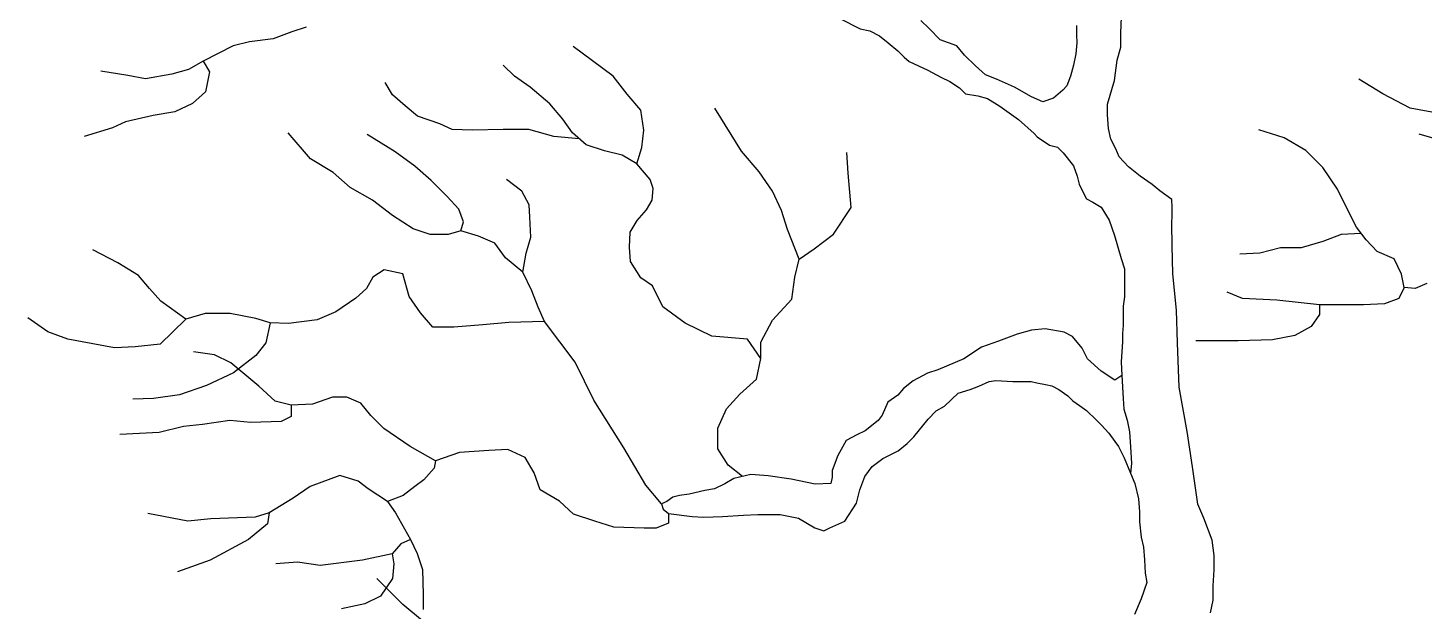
# Model space of a CAD drawing. Header units: millimetres. Extents: x -8050 to 7892, y -21 to 20150.
# Drawn here: x -7382 to -4288, y 16012 to 17305 of the extents above; entities that cross this region are included whole.
import ezdxf

# ---------------------------------------------------------------- set-up
doc = ezdxf.new("R2010")
doc.units = ezdxf.units.MM
doc.layers.add('ceco.net 158', color=7, linetype='Continuous')

msp = doc.modelspace()

# ---------------------------------------------------------------- linework, layer by layer
at = {"layer": 'ceco.net 158'}
for p, q in [((-5582.3, 17326), (-5537.6, 17302.6)), ((-4959.8, 17293), (-4958.4, 17329.4)), ((-6797.1, 17296.2), (-6838, 17280.8)), ((-6764.7, 17306.4), (-6797.1, 17296.2)), ((-5537.6, 17302.6), (-5516.1, 17298.7)), ((-5516.1, 17298.7), (-5494.7, 17287.1)), ((-5384.7, 17303.4), (-5402.8, 17321.5)), ((-5360.5, 17278.5), (-5384.7, 17303.4)), ((-5058.2, 17310.6), (-5058.2, 17289.6)), ((-6926.6, 17265.5), (-6993.1, 17231.4)), ((-6890.8, 17274), (-6926.6, 17265.5)), ((-6838, 17280.8), (-6890.8, 17274)), ((-6130.7, 17232.1), (-6173.5, 17263.4)), ((-5494.7, 17287.1), (-5475.2, 17271.5)), ((-5475.2, 17271.5), (-5453.8, 17254)), ((-5322.9, 17265.2), (-5360.5, 17278.5)), ((-5306.3, 17244.2), (-5322.9, 17265.2)), ((-5057.1, 17271.9), (-5059.3, 17247.5)), ((-5058.2, 17289.6), (-5057.1, 17271.9)), ((-4959.8, 17262), (-4959.8, 17293)), ((-5453.8, 17254), (-5440.2, 17240.3)), ((-5440.2, 17240.3), (-5428.5, 17230.6)), ((-5281.9, 17221), (-5306.3, 17244.2)), ((-5059.3, 17247.5), (-5064.8, 17222.1)), ((-4973.7, 17188.5), (-4967.9, 17233.7)), ((-4967.9, 17233.7), (-4959.8, 17262)), ((-7160.1, 17199.1), (-7219.8, 17209.3)), ((-7063, 17202.5), (-7120.9, 17192.2)), ((-7025.5, 17212.7), (-7063, 17202.5)), ((-6993.1, 17231.4), (-7025.5, 17212.7)), ((-6993.1, 17231.4), (-6979.5, 17207.6)), ((-6979.5, 17207.6), (-6988, 17163.3)), ((-6303.2, 17197.9), (-6328.8, 17222.1)), ((-6085.1, 17197.9), (-6130.7, 17232.1)), ((-5428.5, 17230.6), (-5387.6, 17211.1)), ((-5387.6, 17211.1), (-5358.4, 17195.6)), ((-5259.7, 17201), (-5281.9, 17221)), ((-5064.8, 17222.1), (-5071.5, 17197.7)), ((-7120.9, 17192.2), (-7160.1, 17199.1)), ((-6574, 17156.5), (-6589.7, 17183.6)), ((-6269, 17173.6), (-6303.2, 17197.9)), ((-6224.8, 17136.6), (-6269, 17173.6)), ((-6053.7, 17158), (-6085.1, 17197.9)), ((-5358.4, 17195.6), (-5338.9, 17185.8)), ((-5338.9, 17185.8), (-5317.5, 17172.2)), ((-5317.5, 17172.2), (-5303.9, 17158.6)), ((-5235.4, 17191.1), (-5259.7, 17201)), ((-5195.5, 17173.3), (-5235.4, 17191.1)), ((-5157.9, 17152.3), (-5195.5, 17173.3)), ((-5079.2, 17176.7), (-5088.1, 17166.7)), ((-5071.5, 17197.7), (-5079.2, 17176.7)), ((-4989.1, 17135.7), (-4973.7, 17188.5)), ((-4379.3, 17158.5), (-4432.5, 17191.5)), ((-6988, 17163.3), (-7017, 17137.7)), ((-6545.5, 17132.3), (-6574, 17156.5)), ((-6023.8, 17122.3), (-6053.7, 17158)), ((-5303.9, 17158.6), (-5276.6, 17154.7)), ((-5276.6, 17154.7), (-5255.2, 17148.8)), ((-5255.2, 17148.8), (-5228, 17131.3)), ((-5132.4, 17141.2), (-5157.9, 17152.3)), ((-5109.1, 17149), (-5132.4, 17141.2)), ((-5088.1, 17166.7), (-5109.1, 17149)), ((-4318.7, 17127.3), (-4379.3, 17158.5)), ((-7103.9, 17110.5), (-7165.2, 17096.8)), ((-7056.2, 17119), (-7103.9, 17110.5)), ((-7017, 17137.7), (-7056.2, 17119)), ((-6518.4, 17109.5), (-6545.5, 17132.3)), ((-6468.5, 17092.4), (-6518.4, 17109.5)), ((-6196.3, 17102.4), (-6224.8, 17136.6)), ((-6016.6, 17078.2), (-6023.8, 17122.3)), ((-5800.4, 17031.9), (-5859.6, 17127.2)), ((-5228, 17131.3), (-5186.3, 17102)), ((-4989.1, 17111.9), (-4989.1, 17135.7)), ((-4987.4, 17082.1), (-4989.1, 17111.9)), ((-4250.8, 17114.5), (-4318.7, 17127.3)), ((-7194.2, 17083.2), (-7257.3, 17064.5)), ((-7165.2, 17096.8), (-7194.2, 17083.2)), ((-6441.5, 17079.6), (-6468.5, 17092.4)), ((-6397.3, 17078.2), (-6441.5, 17079.6)), ((-6328.8, 17079.6), (-6397.3, 17078.2)), ((-6271.8, 17079.6), (-6328.8, 17079.6)), ((-6216.2, 17063.9), (-6271.8, 17079.6)), ((-6174.9, 17072.5), (-6196.3, 17102.4)), ((-6020.9, 17039.7), (-6016.6, 17078.2)), ((-5186.3, 17102), (-5151.9, 17070.9)), ((-4982.2, 17058.2), (-4987.4, 17082.1)), ((-4597.9, 17061.3), (-4653.9, 17079.3)), ((-6755.2, 17014.6), (-6805, 17072.3)), ((-6568, 17030.5), (-6629.7, 17068.4)), ((-6159.9, 17058.9), (-6216.2, 17063.9)), ((-6144.9, 17045.4), (-6174.9, 17072.5)), ((-5151.9, 17070.9), (-5145.5, 17063.4)), ((-5145.5, 17063.4), (-5117.6, 17045.1)), ((-4971.2, 17037), (-4982.2, 17058.2)), ((-4549.9, 17033.3), (-4597.9, 17061.3)), ((-4210.5, 17043.8), (-4299, 17069.4)), ((-6524.2, 16998.7), (-6568, 17030.5)), ((-6103.6, 17032.5), (-6144.9, 17045.4)), ((-6065.1, 17022.6), (-6103.6, 17032.5)), ((-6032.6, 17003.7), (-6065.1, 17022.6)), ((-6032.6, 17003.7), (-6020.9, 17039.7)), ((-5761, 16985.9), (-5800.4, 17031.9)), ((-5563.8, 16982.6), (-5567.1, 17028.6)), ((-5117.6, 17045.1), (-5100.4, 17040.8)), ((-5100.4, 17040.8), (-5087.5, 17028)), ((-5087.5, 17028), (-5064.9, 16999)), ((-4963.5, 17019.1), (-4971.2, 17037)), ((-4943.1, 16996.9), (-4963.5, 17019.1)), ((-4511.9, 16995.3), (-4549.9, 17033.3)), ((-6705.4, 16984.7), (-6755.2, 17014.6)), ((-6667.6, 16950.9), (-6705.4, 16984.7)), ((-6488.3, 16966.8), (-6524.2, 16998.7)), ((-6003.1, 16968.6), (-6032.6, 17003.7)), ((-5731.4, 16943.2), (-5761, 16985.9)), ((-5064.9, 16999), (-5056.4, 16976.4)), ((-4916.7, 16976.5), (-4943.1, 16996.9)), ((-4479.9, 16947.3), (-4511.9, 16995.3)), ((-6452.5, 16931), (-6488.3, 16966.8)), ((-6287.2, 16942.9), (-6321, 16968.8)), ((-5996.3, 16949.3), (-6003.1, 16968.6)), ((-5557.2, 16907.1), (-5563.8, 16982.6)), ((-5056.4, 16976.4), (-5052.1, 16958.2)), ((-5052.1, 16958.2), (-5042.4, 16938.8)), ((-4890.3, 16957.8), (-4916.7, 16976.5)), ((-4873.2, 16944.1), (-4890.3, 16957.8)), ((-6617.8, 16923), (-6667.6, 16950.9)), ((-6574, 16889.1), (-6617.8, 16923)), ((-6426.6, 16903.1), (-6452.5, 16931)), ((-6271.2, 16913), (-6287.2, 16942.9)), ((-6011.1, 16901.8), (-5998.6, 16923.3)), ((-5998.6, 16923.3), (-5996.3, 16949.3)), ((-5711.7, 16900.5), (-5731.4, 16943.2)), ((-5042.4, 16938.8), (-5035.9, 16926)), ((-5035.9, 16926), (-5022, 16918.4)), ((-4846.8, 16924.6), (-4873.2, 16944.1)), ((-4846, 16906.7), (-4846.8, 16924.6)), ((-4455.9, 16899.3), (-4479.9, 16947.3)), ((-6416.6, 16875.2), (-6426.6, 16903.1)), ((-6269.2, 16885.2), (-6271.2, 16913)), ((-6031.5, 16878), (-6011.1, 16901.8)), ((-5698.5, 16857.8), (-5711.7, 16900.5)), ((-5596.7, 16847.9), (-5557.2, 16907.1)), ((-5022, 16918.4), (-5003.7, 16907.7)), ((-5003.7, 16907.7), (-4985.5, 16878.7)), ((-4846, 16889.7), (-4846, 16906.7)), ((-4437.9, 16863.3), (-4455.9, 16899.3)), ((-6528.2, 16859.3), (-6574, 16889.1)), ((-6422.6, 16855.3), (-6416.6, 16875.2)), ((-6267.2, 16841.3), (-6269.2, 16885.2)), ((-6047.3, 16851.9), (-6031.5, 16878)), ((-4985.5, 16878.7), (-4973.7, 16844.4)), ((-4846.8, 16870.9), (-4846, 16889.7)), ((-4846.3, 16822.6), (-4846.8, 16870.9)), ((-4415.9, 16835.3), (-4437.9, 16863.3)), ((-6490.3, 16847.3), (-6528.2, 16859.3)), ((-6450.5, 16847.3), (-6490.3, 16847.3)), ((-6422.6, 16855.3), (-6450.5, 16847.3)), ((-6382.8, 16843.3), (-6422.6, 16855.3)), ((-6346.9, 16827.4), (-6382.8, 16843.3)), ((-6277.2, 16805.5), (-6267.2, 16841.3)), ((-6048.5, 16819.1), (-6047.3, 16851.9)), ((-5672.3, 16792.1), (-5698.5, 16857.8)), ((-5639.4, 16815.1), (-5596.7, 16847.9)), ((-4973.7, 16844.4), (-4959.3, 16793.9)), ((-4511.9, 16831.3), (-4559.9, 16817.3)), ((-4471.9, 16847.3), (-4511.9, 16831.3)), ((-4426.9, 16849.3), (-4471.9, 16847.3)), ((-4391.9, 16809.3), (-4415.9, 16835.3)), ((-7182.2, 16784.4), (-7237.6, 16812.9)), ((-6323, 16795.5), (-6346.9, 16827.4)), ((-6285.2, 16763.7), (-6277.2, 16805.5)), ((-6046.2, 16787.4), (-6048.5, 16819.1)), ((-5672.3, 16792.1), (-5639.4, 16815.1)), ((-4844.4, 16759.8), (-4846.3, 16822.6)), ((-4651.9, 16805.3), (-4695.9, 16803.3)), ((-4605.9, 16817.3), (-4651.9, 16805.3)), ((-4559.9, 16817.3), (-4605.9, 16817.3)), ((-4353.9, 16793.3), (-4391.9, 16809.3)), ((-7136.3, 16755.9), (-7182.2, 16784.4)), ((-6592.2, 16768.8), (-6617.3, 16752.6)), ((-6550.9, 16759.8), (-6592.2, 16768.8)), ((-6285.2, 16763.7), (-6323, 16795.5)), ((-6023.5, 16751.1), (-6046.2, 16787.4)), ((-5682.1, 16752.7), (-5672.3, 16792.1)), ((-4959.3, 16793.9), (-4951.8, 16771.2)), ((-4951.8, 16771.2), (-4951.8, 16740.8)), ((-4337.9, 16759.3), (-4353.9, 16793.3)), ((-7112.5, 16727.5), (-7136.3, 16755.9)), ((-6617.3, 16752.6), (-6631.6, 16727.5)), ((-6536.6, 16709.6), (-6550.9, 16759.8)), ((-6265.2, 16721.9), (-6285.2, 16763.7)), ((-5997.6, 16733), (-6023.5, 16751.1)), ((-5688.7, 16703.4), (-5682.1, 16752.7)), ((-4951.8, 16740.8), (-4951.8, 16709)), ((-4836.5, 16679.3), (-4844.4, 16759.8)), ((-4331.9, 16729.3), (-4337.9, 16759.3)), ((-4282, 16738.2), (-4307.8, 16727.3)), ((-7087.2, 16699), (-7112.5, 16727.5)), ((-6631.6, 16727.5), (-6655, 16706)), ((-6511.4, 16673.7), (-6536.6, 16709.6)), ((-6251.3, 16686), (-6265.2, 16721.9)), ((-5974.6, 16687), (-5997.6, 16733)), ((-4951.8, 16709), (-4954.8, 16687.8)), ((-4689.9, 16705.3), (-4723.9, 16719.3)), ((-4331.9, 16729.3), (-4343.9, 16705.3)), ((-4307.8, 16727.3), (-4331.9, 16729.3)), ((-7031.8, 16659.4), (-7087.2, 16699)), ((-6655, 16706), (-6699.4, 16675.2)), ((-6237, 16654), (-6251.3, 16686)), ((-5925.3, 16650.8), (-5974.6, 16687)), ((-5731.4, 16657.4), (-5688.7, 16703.4)), ((-4954.8, 16687.8), (-4954.8, 16645.4)), ((-4834.6, 16606.7), (-4836.5, 16679.3)), ((-4613.9, 16701.3), (-4689.9, 16705.3)), ((-4519.9, 16691.3), (-4613.9, 16701.3)), ((-4519.9, 16691.3), (-4519.9, 16669.3)), ((-4479.9, 16691.3), (-4519.9, 16691.3)), ((-4421.9, 16691.3), (-4479.9, 16691.3)), ((-4375.9, 16693.3), (-4421.9, 16691.3)), ((-4343.9, 16705.3), (-4375.9, 16693.3)), ((-7337.3, 16630.9), (-7381.6, 16662.6)), ((-7031.8, 16659.4), (-7060.3, 16630.9)), ((-6989, 16672.1), (-7031.8, 16659.4)), ((-6933.6, 16672.1), (-6989, 16672.1)), ((-6876.7, 16661), (-6933.6, 16672.1)), ((-6845, 16651.5), (-6876.7, 16661)), ((-6845, 16651.5), (-6854.5, 16607.2)), ((-6803.9, 16649.9), (-6845, 16651.5)), ((-6740.5, 16657.8), (-6803.9, 16649.9)), ((-6699.4, 16675.2), (-6740.5, 16657.8)), ((-6484.5, 16641.4), (-6511.4, 16673.7)), ((-6373.3, 16646.8), (-6437.9, 16641.4)), ((-6315.9, 16652.2), (-6373.3, 16646.8)), ((-6237, 16654), (-6315.9, 16652.2)), ((-6168.8, 16564.3), (-6237, 16654)), ((-5866.1, 16621.3), (-5925.3, 16650.8)), ((-5757.7, 16608.1), (-5731.4, 16657.4)), ((-4954.8, 16645.4), (-4956.3, 16627.2)), ((-4519.9, 16669.3), (-4537.9, 16643.3)), ((-7293, 16615.1), (-7337.3, 16630.9)), ((-7190.1, 16596.1), (-7293, 16615.1)), ((-7060.3, 16630.9), (-7088.8, 16604)), ((-6437.9, 16641.4), (-6484.5, 16641.4)), ((-5787.3, 16614.7), (-5866.1, 16621.3)), ((-5757.7, 16572), (-5787.3, 16614.7)), ((-5189.8, 16625.7), (-5230.7, 16610.5)), ((-5157.9, 16634.7), (-5189.8, 16625.7)), ((-5127.6, 16637.8), (-5157.9, 16634.7)), ((-5085.2, 16630.2), (-5127.6, 16637.8)), ((-5067, 16621.1), (-5085.2, 16630.2)), ((-5045.8, 16595.3), (-5067, 16621.1)), ((-4956.3, 16627.2), (-4956.3, 16609)), ((-4573.9, 16623.3), (-4623.9, 16613.3)), ((-4537.9, 16643.3), (-4573.9, 16623.3)), ((-7144.2, 16597.7), (-7190.1, 16596.1)), ((-7088.8, 16604), (-7144.2, 16597.7)), ((-6967.9, 16580.1), (-7014.9, 16586.8)), ((-6854.5, 16607.2), (-6876.7, 16578.7)), ((-5757.7, 16572), (-5757.7, 16608.1)), ((-5268.6, 16596.9), (-5308, 16571.1)), ((-5230.7, 16610.5), (-5268.6, 16596.9)), ((-5033.6, 16571.1), (-5045.8, 16595.3)), ((-4956.3, 16609), (-4959.3, 16565)), ((-4830.6, 16508.6), (-4834.6, 16606.7)), ((-4699.9, 16611.3), (-4793.9, 16611.3)), ((-4623.9, 16613.3), (-4699.9, 16611.3)), ((-6932.2, 16562.2), (-6967.9, 16580.1)), ((-6869.6, 16510.9), (-6932.2, 16562.2)), ((-6876.7, 16578.7), (-6925.7, 16540.7)), ((-6127.6, 16480), (-6168.8, 16564.3)), ((-5767.5, 16526), (-5757.7, 16572)), ((-5308, 16571.1), (-5365.6, 16546.8)), ((-5003.3, 16543.8), (-5033.6, 16571.1)), ((-4959.3, 16565), (-4957.8, 16534.7)), ((-6925.7, 16540.7), (-6985.9, 16512.2)), ((-5803.7, 16493.1), (-5767.5, 16526)), ((-5420.2, 16522.6), (-5441.4, 16505.9)), ((-5388.4, 16539.3), (-5420.2, 16522.6)), ((-5365.6, 16546.8), (-5388.4, 16539.3)), ((-5274.2, 16510.7), (-5251.9, 16520.9)), ((-5251.9, 16520.9), (-5237.1, 16523.7)), ((-5237.1, 16523.7), (-5199, 16520.9)), ((-5199, 16520.9), (-5184.2, 16520.9)), ((-5184.2, 16520.9), (-5158.2, 16520.9)), ((-5158.2, 16520.9), (-5146.1, 16518.2)), ((-4973, 16524.1), (-5003.3, 16543.8)), ((-4957.8, 16534.7), (-4973, 16524.1)), ((-4957.8, 16534.7), (-4954.9, 16483.8)), ((-7046, 16491.7), (-7103, 16483.8)), ((-6985.9, 16512.2), (-7046, 16491.7)), ((-6833.9, 16477.4), (-6869.6, 16510.9)), ((-5833.3, 16460.3), (-5803.7, 16493.1)), ((-5453.6, 16490.8), (-5476.3, 16475.6)), ((-5441.4, 16505.9), (-5453.6, 16490.8)), ((-5350.5, 16466.7), (-5320.6, 16495)), ((-5320.6, 16495), (-5293.7, 16503.3)), ((-5293.7, 16503.3), (-5274.2, 16510.7)), ((-5146.1, 16518.2), (-5126.6, 16514.4)), ((-5126.6, 16514.4), (-5112.7, 16511.7)), ((-5112.7, 16511.7), (-5096.9, 16503.3)), ((-5096.9, 16503.3), (-5077.4, 16489.4)), ((-4813, 16410.5), (-4830.6, 16508.6)), ((-7103, 16483.8), (-7148.9, 16482.2)), ((-6798.1, 16468.4), (-6833.9, 16477.4)), ((-6751.2, 16470.7), (-6798.1, 16468.4)), ((-6798.1, 16468.4), (-6798.1, 16443.9)), ((-6706.5, 16486.3), (-6751.2, 16470.7)), ((-6675.2, 16486.3), (-6706.5, 16486.3)), ((-6644, 16472.9), (-6675.2, 16486.3)), ((-6621.6, 16446.1), (-6644, 16472.9)), ((-6061.2, 16374.2), (-6127.6, 16480)), ((-5853, 16417.6), (-5833.3, 16460.3)), ((-5476.3, 16475.6), (-5488.4, 16446.8)), ((-5369.2, 16456), (-5350.5, 16466.7)), ((-5077.4, 16489.4), (-5066.3, 16478.2)), ((-5066.3, 16478.2), (-5051.4, 16468)), ((-5051.4, 16468), (-5035.6, 16456.9)), ((-4954.9, 16483.8), (-4953, 16459.7)), ((-4953, 16459.7), (-4945.6, 16435.6)), ((-6934.4, 16434.9), (-6994.8, 16426)), ((-6887.5, 16430.4), (-6934.4, 16434.9)), ((-6820.5, 16432.7), (-6887.5, 16430.4)), ((-6798.1, 16443.9), (-6820.5, 16432.7)), ((-6592.6, 16417), (-6621.6, 16446.1)), ((-5497.5, 16434.7), (-5526.3, 16411.9)), ((-5488.4, 16446.8), (-5497.5, 16434.7)), ((-5418.7, 16398.5), (-5386.6, 16437.3)), ((-5386.6, 16437.3), (-5369.2, 16456)), ((-5035.6, 16456.9), (-5014.3, 16436.5)), ((-5014.3, 16436.5), (-5003.1, 16425.3)), ((-4945.6, 16435.6), (-4940.9, 16409.6)), ((-7090.8, 16408.1), (-7178, 16403.6)), ((-7037.2, 16421.5), (-7090.8, 16408.1)), ((-6994.8, 16426), (-7037.2, 16421.5)), ((-6534.5, 16376.8), (-6592.6, 16417)), ((-5853, 16371.6), (-5853, 16417.6)), ((-5544.5, 16402.8), (-5568.8, 16390.7)), ((-5526.3, 16411.9), (-5544.5, 16402.8)), ((-5433.5, 16383.8), (-5418.7, 16398.5)), ((-5003.1, 16425.3), (-4986.4, 16406.8)), ((-4986.4, 16406.8), (-4973.4, 16388.2)), ((-4940.9, 16409.6), (-4938.1, 16376.1)), ((-4801.2, 16332), (-4813, 16410.5)), ((-6478.6, 16345.6), (-6534.5, 16376.8)), ((-6360.2, 16367.9), (-6425, 16363.4)), ((-6317.8, 16370.1), (-6360.2, 16367.9)), ((-6279.8, 16352.3), (-6317.8, 16370.1)), ((-6012.7, 16291.7), (-6061.2, 16374.2)), ((-5830, 16335.5), (-5853, 16371.6)), ((-5568.8, 16390.7), (-5587, 16357.4)), ((-5487, 16350.4), (-5453.5, 16367.8)), ((-5453.5, 16367.8), (-5433.5, 16383.8)), ((-4973.4, 16388.2), (-4965.1, 16377.1)), ((-4965.1, 16377.1), (-4952.1, 16352)), ((-4938.1, 16376.1), (-4936.3, 16339)), ((-6478.6, 16345.6), (-6481.1, 16328.7)), ((-6425, 16363.4), (-6478.6, 16345.6)), ((-6259.7, 16318.8), (-6279.8, 16352.3)), ((-5798.4, 16310.6), (-5830, 16335.5)), ((-5587, 16357.4), (-5599.1, 16324)), ((-5511, 16333), (-5487, 16350.4)), ((-4952.1, 16352), (-4938.1, 16317.7)), ((-4936.3, 16339), (-4938.1, 16317.7)), ((-6690.6, 16312.7), (-6755.9, 16288.1)), ((-6649.9, 16300.4), (-6690.6, 16312.7)), ((-6481.1, 16328.7), (-6504.5, 16302.8)), ((-6246.3, 16280.8), (-6259.7, 16318.8)), ((-5817.4, 16306.3), (-5837.4, 16294.2)), ((-5779.5, 16314.9), (-5817.4, 16306.3)), ((-5741.6, 16311.9), (-5779.5, 16314.9)), ((-5690.1, 16304.3), (-5741.6, 16311.9)), ((-5637, 16293.7), (-5690.1, 16304.3)), ((-5599.1, 16308.9), (-5602.1, 16295.2)), ((-5599.1, 16324), (-5599.1, 16308.9)), ((-5537.8, 16280.9), (-5527.1, 16310.3)), ((-5527.1, 16310.3), (-5511, 16333)), ((-4938.1, 16317.7), (-4928.9, 16295.4)), ((-4789.4, 16249.5), (-4801.2, 16332)), ((-6755.9, 16288.1), (-6794.1, 16262.2)), ((-6627.7, 16283.1), (-6649.9, 16300.4)), ((-6584.6, 16254.8), (-6627.7, 16283.1)), ((-6524.2, 16288.1), (-6550.1, 16268.3)), ((-6504.5, 16302.8), (-6524.2, 16288.1)), ((-6203.8, 16256.2), (-6246.3, 16280.8)), ((-5977.9, 16250.1), (-6012.7, 16291.7)), ((-5881.6, 16279.5), (-5916.3, 16271.5)), ((-5860.2, 16283.5), (-5881.6, 16279.5)), ((-5837.4, 16294.2), (-5860.2, 16283.5)), ((-5602.1, 16295.2), (-5637, 16293.7)), ((-5602.1, 16295.2), (-5602.1, 16295.2)), ((-5545.8, 16251.4), (-5537.8, 16280.9)), ((-4928.9, 16295.4), (-4921, 16261.3)), ((-6794.1, 16262.2), (-6847.1, 16230.2)), ((-6550.1, 16268.3), (-6584.6, 16254.8)), ((-6584.6, 16254.8), (-6567.4, 16230.2)), ((-6172.5, 16227.2), (-6203.8, 16256.2)), ((-5965.8, 16255.4), (-5977.9, 16250.1)), ((-5977.9, 16250.1), (-5973.9, 16238.1)), ((-5952.5, 16264.8), (-5965.8, 16255.4)), ((-5937.8, 16268.8), (-5952.5, 16264.8)), ((-5916.3, 16271.5), (-5937.8, 16268.8)), ((-5571.2, 16211.3), (-5545.8, 16251.4)), ((-4921, 16261.3), (-4918.6, 16232.1)), ((-4775.7, 16218.1), (-4789.4, 16249.5)), ((-7027, 16211.7), (-7115.7, 16228.9)), ((-6976.5, 16216.6), (-7027, 16211.7)), ((-6877.9, 16220.3), (-6976.5, 16216.6)), ((-6847.1, 16230.2), (-6877.9, 16220.3)), ((-6847.1, 16230.2), (-6850.8, 16205.5)), ((-6567.4, 16230.2), (-6534.1, 16171)), ((-6125.6, 16211.5), (-6172.5, 16227.2)), ((-6083.1, 16198.1), (-6125.6, 16211.5)), ((-5973.9, 16238.1), (-5961.8, 16228.7)), ((-5961.8, 16228.7), (-5962.5, 16207.1)), ((-5961.8, 16228.7), (-5909.7, 16222)), ((-5909.7, 16222), (-5884.2, 16220.7)), ((-5884.2, 16220.7), (-5842.8, 16222)), ((-5842.8, 16222), (-5796, 16224.7)), ((-5796, 16224.7), (-5763.9, 16226)), ((-5763.9, 16226), (-5714.4, 16226)), ((-5714.4, 16226), (-5674.2, 16218)), ((-5674.2, 16218), (-5638.1, 16196.6)), ((-5604.7, 16196.6), (-5571.2, 16211.3)), ((-4918.6, 16232.1), (-4918.6, 16209.9)), ((-4757.1, 16169.3), (-4775.7, 16218.1)), ((-6850.8, 16205.5), (-6892.7, 16171)), ((-6016.1, 16195.9), (-6083.1, 16198.1)), ((-5989.3, 16195.9), (-6016.1, 16195.9)), ((-5962.5, 16207.1), (-5989.3, 16195.9)), ((-5638.1, 16196.6), (-5618.1, 16189.9)), ((-5618.1, 16189.9), (-5604.7, 16196.6)), ((-4918.6, 16209.9), (-4915.1, 16176)), ((-6892.7, 16171), (-6977.7, 16125.4)), ((-6555, 16161.2), (-6574.7, 16139)), ((-6534.1, 16171), (-6555, 16161.2)), ((-6534.1, 16171), (-6519.3, 16140.2)), ((-4915.1, 16176), (-4909.3, 16153.8)), ((-4909.3, 16153.8), (-4907, 16125.8)), ((-4753.1, 16135.6), (-4757.1, 16169.3)), ((-6977.7, 16125.4), (-7050.4, 16099.6)), ((-6784.2, 16120.5), (-6832.3, 16116.8)), ((-6733.7, 16113.1), (-6784.2, 16120.5)), ((-6640.1, 16125.4), (-6733.7, 16113.1)), ((-6574.7, 16139), (-6640.1, 16125.4)), ((-6574.7, 16139), (-6571, 16116.8)), ((-6519.3, 16140.2), (-6507, 16104.5)), ((-4907, 16125.8), (-4905.8, 16096.6)), ((-4753.1, 16103.9), (-4753.1, 16135.6)), ((-6571, 16116.8), (-6573.5, 16084.8)), ((-6507, 16104.5), (-6505.7, 16049)), ((-4905.8, 16096.6), (-4902.3, 16075.6)), ((-4755.1, 16068.2), (-4753.1, 16103.9)), ((-6550.7, 16026.7), (-6608.6, 16084.5)), ((-6573.5, 16084.8), (-6600.6, 16045.3)), ((-4902.3, 16075.6), (-4915.1, 16039.3)), ((-4755.1, 16036.4), (-4755.1, 16068.2)), ((-6635.1, 16028.1), (-6686.9, 16017)), ((-6600.6, 16045.3), (-6635.1, 16028.1)), ((-6464, 15954.4), (-6550.7, 16026.7)), ((-6505.7, 16049), (-6505.7, 16015.8)), ((-4915.1, 16039.3), (-4929.2, 16004.3)), ((-4761, 16008.7), (-4755.1, 16036.4))]:
    msp.add_line(p, q, dxfattribs=at)

doc.saveas('drawing.dxf')
